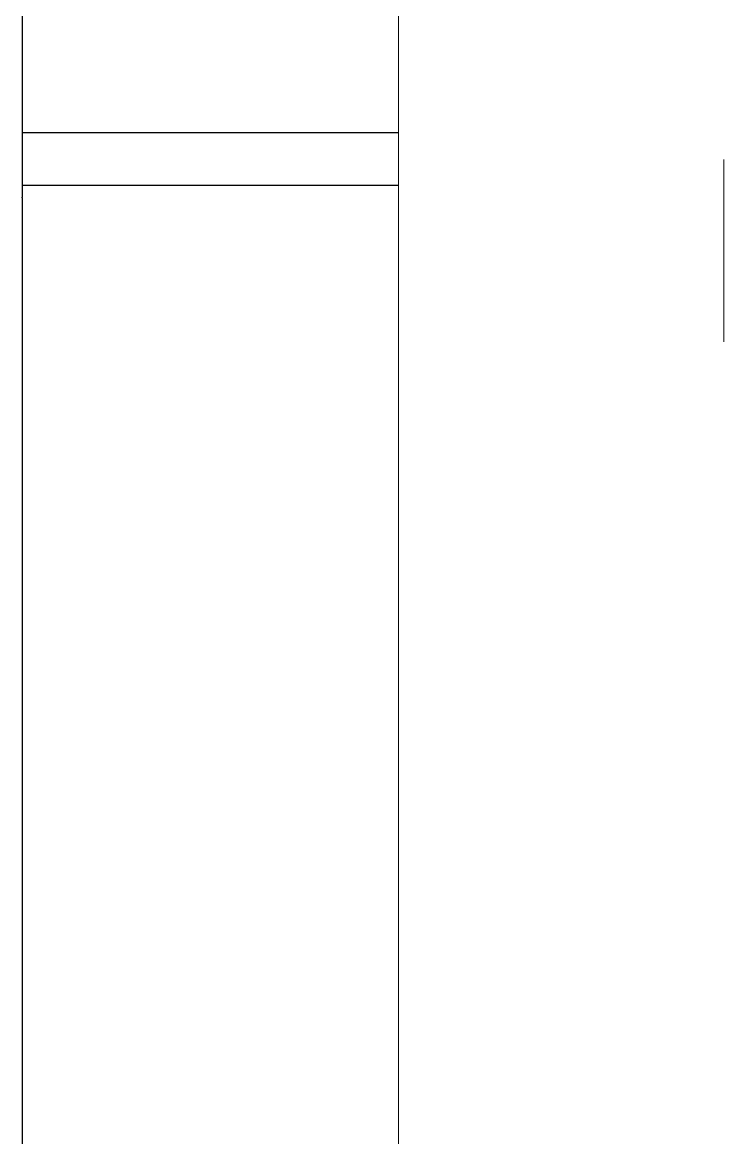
# Model space of a CAD drawing. Header units: millimetres. Extents: x 1359 to 3577, y 1336 to 3557.
# Drawn here: x 2756.57 to 2775.22, y 3288.5 to 3318.14 of the extents above; entities that cross this region are included whole.
import ezdxf

# ---------------------------------------------------------------- set-up
doc = ezdxf.new("R2010")
doc.units = ezdxf.units.MM
doc.set_wipeout_variables(frame=1)
doc.layers.add('000-PI-Oprema', color=30, linetype='Continuous', lineweight=5)

msp = doc.modelspace()

# ---------------------------------------------------------------- linework, layer by layer
for p, q in [((2756.571, 3320.858), (2756.571, 3315.201)), ((2756.571, 3315.201), (2756.571, 3313.805)), ((2956.571, 3315.201), (2756.571, 3315.201)), ((2756.571, 3313.805), (2756.571, 3313.492)), ((2956.571, 3313.805), (2756.571, 3313.805)), ((2756.571, 3313.471), (2756.571, 3313.492)), ((2756.571, 3313.47), (2756.571, 3268.233))]:
    msp.add_line(p, q)

# ---------------------------------------------------------------- next in the draw order: wipeouts: each hides what was drawn before it
msp.add_wipeout([(2766.571, 3330.083), (2801.371, 3330.083), (2801.371, 3183.076), (2766.571, 3183.076)])

# ---------------------------------------------------------------- next in the draw order: linework, layer by layer
at = {"color": 0, "linetype": 'ByBlock', "lineweight": 0, "ltscale": 0.25}
msp.add_lwpolyline([(2766.571, 3330.083), (2801.371, 3330.083), (2801.371, 3183.076), (2766.571, 3183.076), (2766.571, 3330.083)], dxfattribs=at)
at = {"layer": '000-PI-Oprema', "color": 0, "linetype": 'ByBlock', "lineweight": 0}
msp.add_open_spline([(2775.221, 3314.496), (2775.221, 3312.879), (2775.221, 3311.261), (2775.221, 3309.643)], degree=3, dxfattribs=at)

doc.saveas('drawing.dxf')
